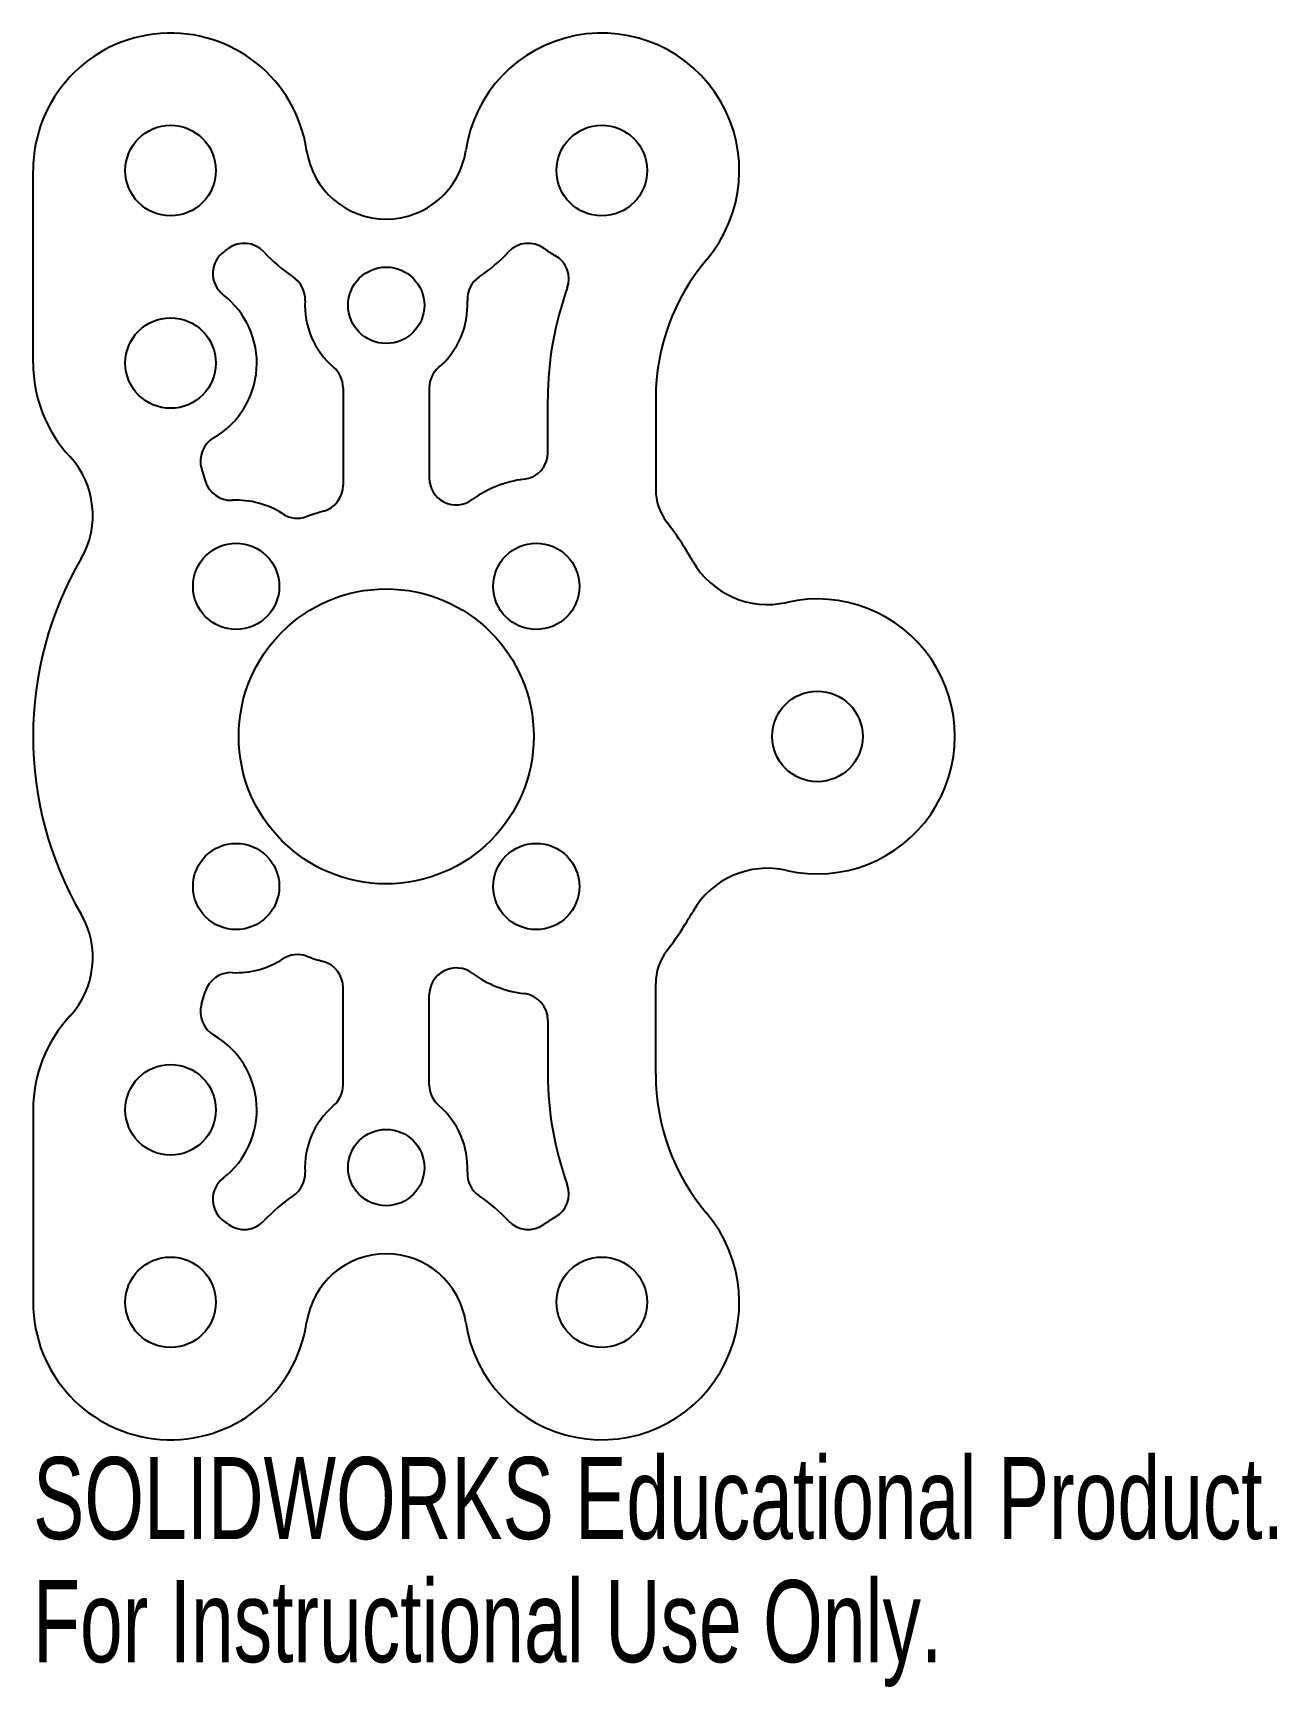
# Model space of a CAD drawing. Header units: inches. Extents: x -0.82 to 2.07, y -2.2 to 1.63.
import ezdxf

# ---------------------------------------------------------------- set-up
doc = ezdxf.new("R2010")
doc.units = ezdxf.units.IN
doc.header["$MEASUREMENT"] = 0
doc.styles.add('SLDTEXTSTYLE0', font='TXT', dxfattribs={"width": 0.7})

msp = doc.modelspace()

# ---------------------------------------------------------------- linework, layer by layer
at = {"color": 7, "linetype": 'Continuous', "lineweight": 25}
for p, q in [((-0.8189, 0.866), (-0.8189, 1.3125)), ((-0.1, 0.8087), (-0.1, 0.5824)), ((0.1, 0.8087), (0.1, 0.5995)), ((0.375, 0.6585), (0.375, 0.7834)), ((0.625, 0.7834), (0.625, 0.5731)), ((-0.4282, 0.6214), (-0.4198, 0.5926)), ((0.625, -0.7834), (0.625, -0.5731)), ((-0.4282, -0.6214), (-0.4198, -0.5926)), ((-0.1, -0.8087), (-0.1, -0.5824)), ((0.1, -0.8087), (0.1, -0.5995)), ((0.375, -0.6585), (0.375, -0.7834)), ((-0.8189, -0.866), (-0.8189, -1.3125))]:
    msp.add_line(p, q, dxfattribs=at)
for centre, radius in [((-0.5, 1.3125), 0.105), ((0.5, 1.3125), 0.105), ((0, 1), 0.0885), ((-0.5, 0.866), 0.105), ((-0.348, 0.348), 0.1), ((0.348, 0.348), 0.1), ((0, 0), 0.3421), ((1, 0), 0.105), ((-0.348, -0.348), 0.1), ((0.348, -0.348), 0.1), ((-0.5, -0.866), 0.105), ((0, -1), 0.0885), ((-0.5, -1.3125), 0.105), ((0.5, -1.3125), 0.105)]:
    msp.add_circle(centre, radius, dxfattribs=at)
for centre, radius, start, end in [((-0.5, 1.3125), 0.3189, 8.4251, 180), ((0.5, 1.3125), 0.3189, 319.749, 171.5749), ((0, 1.3866), 0.1866, 188.4251, 351.5749), ((-0.3397, 1.0739), 0.0625, 123.8974, 232.351), ((-0.5, 1.3125), 0.225, 303.8974, 306.4346), ((-0.3293, 1.0812), 0.0625, 42.844, 126.4346), ((0, 1.3866), 0.3866, 222.844, 236.0764), ((0, 1.3866), 0.3866, 303.9236, 317.156), ((0.3293, 1.0812), 0.0625, 53.5654, 137.156), ((0.5, 1.3125), 0.225, 233.5654, 241.1519), ((0.3613, 1.0607), 0.0625, 340.0445, 61.1519), ((1.125, 0.7834), 0.5, 139.749, 180), ((-0.2506, 1.0139), 0.0625, 356.8169, 56.0764), ((0.2506, 1.0139), 0.0625, 123.9236, 183.1831), ((1.125, 0.7834), 0.75, 160.0445, 180), ((-0.5, 0.866), 0.2, 300.128, 52.351), ((0, 1), 0.1885, 176.8169, 229.6534), ((0, 1), 0.1885, 310.3466, 3.1831), ((-0.5, 0.866), 0.3189, 180, 222.8668), ((-0.1625, 0.8087), 0.0625, 0, 49.6534), ((0.1625, 0.8087), 0.0625, 130.3466, 180), ((-0.3682, 0.639), 0.0625, 120.128, 196.3539), ((0.3125, 0.6585), 0.0625, 276.5202, 0), ((-0.8803, 0.513), 0.2, 329.7678, 42.8668), ((-0.3598, 0.6102), 0.0625, 196.3539, 272.5797), ((-0.1625, 0.5824), 0.0625, 285.5906, 0), ((0.1625, 0.5995), 0.0625, 180, 306.4096), ((0.348, 0.348), 0.25, 96.5202, 126.4096), ((-0.348, 0.348), 0.2, 57.1726, 92.5797), ((0.75, 0.5731), 0.125, 180, 217.3846), ((-0.2057, 0.5686), 0.0625, 237.1726, 289.8878), ((0, 0), 0.5421, 105.5906, 109.8878), ((0, 0), 0.8189, 29.7678, 37.3846), ((0, 0), 0.8189, 149.7678, 210.2322), ((0.8844, 0.5059), 0.2, 209.7678, 282.8668), ((1, 0), 0.3189, 257.1332, 102.8668), ((0.8844, -0.5059), 0.2, 77.1332, 150.2322), ((-0.8803, -0.513), 0.2, 317.1332, 30.2322), ((0, 0), 0.8189, 322.6154, 330.2322), ((0.75, -0.5731), 0.125, 142.6154, 180), ((-0.348, -0.348), 0.2, 267.4203, 302.8274), ((-0.2057, -0.5686), 0.0625, 70.1122, 122.8274), ((0, 0), 0.5421, 250.1122, 254.4094), ((-0.1625, -0.5824), 0.0625, 0, 74.4094), ((0.1625, -0.5995), 0.0625, 53.5904, 180), ((-0.3598, -0.6102), 0.0625, 87.4203, 163.6461), ((0.348, -0.348), 0.25, 233.5904, 263.4798), ((0.3125, -0.6585), 0.0625, 0, 83.4798), ((-0.5, -0.866), 0.3189, 137.1332, 180), ((-0.3682, -0.639), 0.0625, 163.6461, 239.872), ((-0.5, -0.866), 0.2, 307.649, 59.872), ((1.125, -0.7834), 0.75, 180, 199.9555), ((1.125, -0.7834), 0.5, 180, 220.251), ((-0.1625, -0.8087), 0.0625, 310.3466, 0), ((0.1625, -0.8087), 0.0625, 180, 229.6534), ((0, -1), 0.1885, 130.3466, 183.1831), ((0, -1), 0.1885, 356.8169, 49.6534), ((-0.3397, -1.0739), 0.0625, 127.649, 236.1026), ((-0.2506, -1.0139), 0.0625, 303.9236, 3.1831), ((0.2506, -1.0139), 0.0625, 176.8169, 236.0764), ((0, -1.3866), 0.3866, 123.9236, 137.156), ((0, -1.3866), 0.3866, 42.844, 56.0764), ((0.3613, -1.0607), 0.0625, 298.8481, 19.9555), ((0.5, -1.3125), 0.3189, 188.4251, 40.251), ((-0.5, -1.3125), 0.225, 53.5654, 56.1026), ((-0.3293, -1.0812), 0.0625, 233.5654, 317.156), ((0.3293, -1.0812), 0.0625, 222.844, 306.4346), ((0.5, -1.3125), 0.225, 118.8481, 126.4346), ((0, -1.3866), 0.1866, 8.4251, 171.5749), ((-0.5, -1.3125), 0.3189, 180, 351.5749)]:
    msp.add_arc(centre, radius, start, end, dxfattribs=at)

# ---------------------------------------------------------------- texts
at = {"color": 7, "linetype": 'Continuous', "char_height": 0.1903, "attachment_point": 1, "style": 'SLDTEXTSTYLE0'}
for s, insert in [('SOLIDWORKS Educational Product.', (-0.8189, -1.6715)), ('For Instructional Use Only.', (-0.8189, -1.957))]:
    msp.add_mtext(s, dxfattribs=dict(at, insert=insert))

doc.saveas('drawing.dxf')
